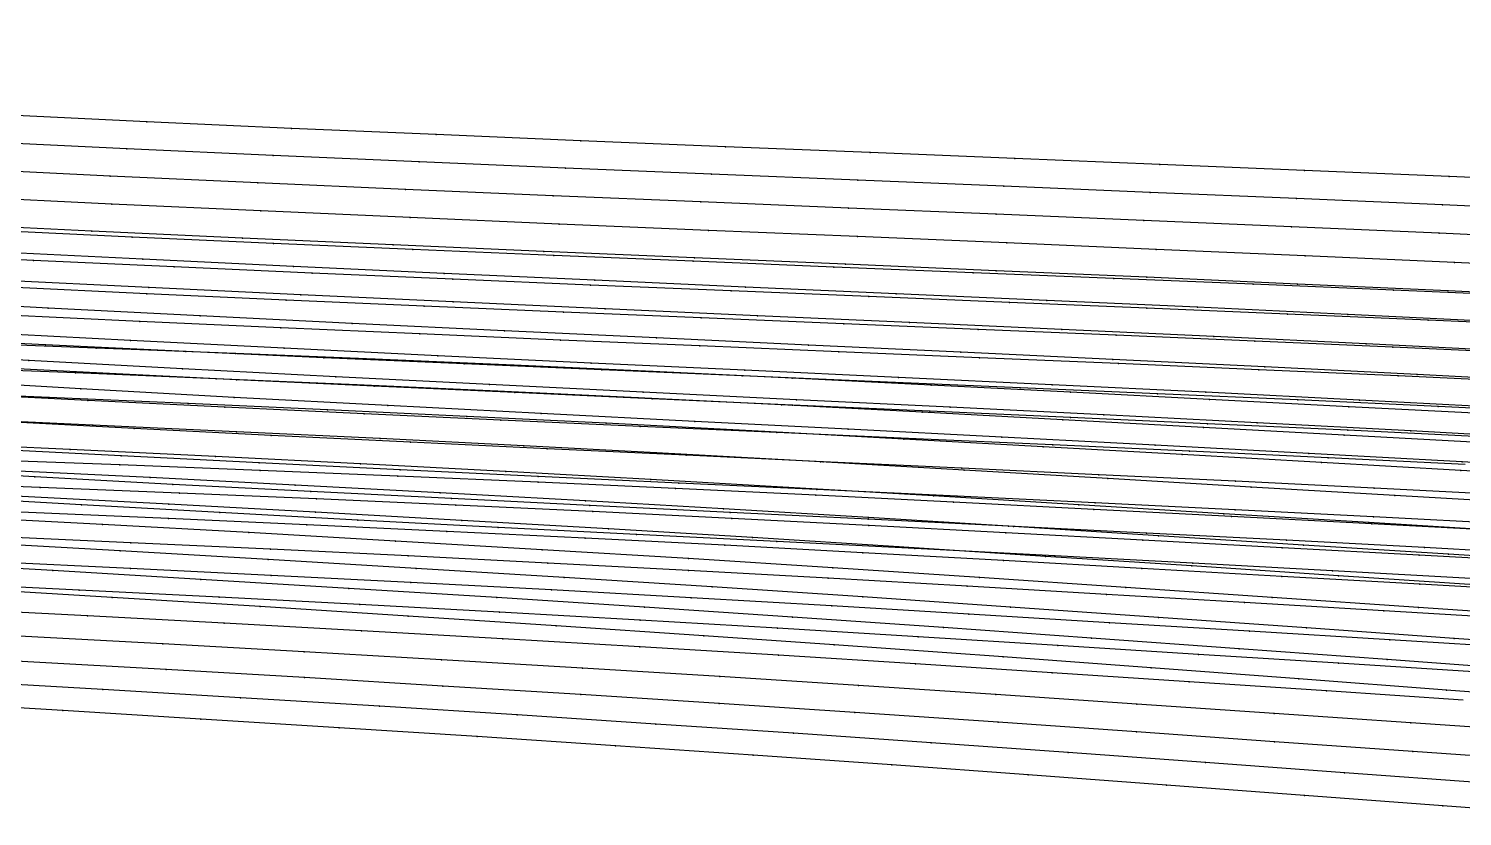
# Model space of a CAD drawing. Extents: x -2408 to 1029, y -526 to 2095.
# Drawn here: x -1104.9 to -947.7, y 661.5 to 747.9 of the extents above; entities that cross this region are included whole.
import ezdxf

# ---------------------------------------------------------------- set-up
doc = ezdxf.new("R2010")
doc.units = 0

# ---------------------------------------------------------------- blocks, each defined once
blk = doc.blocks.new(' -30')
at = {"layer": '1'}
for points in [[(-426.181387, 263.491995), (-441.331963, 264.275543), (-456.716414, 265.079246), (-471.834351, 265.867545), (-487.219433, 266.659043), (-502.307592, 267.415883), (-517.695124, 268.158316), (-532.759082, 268.847883), (-548.150088, 269.514596), (-563.25244, 270.13595), (-578.645983, 270.740797), (-593.768208, 271.312101), (-609.16329, 271.875507), (-624.304347, 272.41661), (-639.700205, 272.958631), (-654.858819, 273.489181), (-670.25476, 274.029992), (-685.455338, 274.570903), (-700.850559, 275.130612), (-700.958405, 275.13464), (-716.031511, 275.698517), (-731.425494, 276.292017), (-746.605074, 276.894467)], [(-755.919862, -282.450756), (-771.200627, -281.788465), (-786.597999, -281.140621), (-801.88015, -280.51132), (-817.299696, -279.884333), (-832.58227, -279.265012), (-848.022402, -278.63554), (-863.304405, -278.003055), (-878.763381, -277.348024), (-894.043868, -276.679726), (-909.520237, -275.975179), (-924.797993, -275.246623), (-940.074012, -274.48242), (-955.469032, -273.674483), (-957.810669, -273.548374), (-970.741257, -272.837722), (-985.991134, -271.970428), (-1001.25985, -271.072241), (-1016.303678, -270.159495), (-1031.56907, -269.206516), (-1046.783735, -268.231197), (-1062.045895, -267.227961), (-1077.415054, -266.192914), (-1092.674012, -265.141895)]]:
    blk.add_lwpolyline(points, dxfattribs=at)
at = {"layer": '14'}
for points in [[(-428.605438, 276.333232), (-443.868397, 277.1251), (-459.130577, 277.922795), (-474.392398, 278.717149), (-489.654587, 279.499012), (-504.917567, 280.259217), (-520.181988, 280.98861), (-535.430734, 281.678741), (-550.699052, 282.332695), (-565.968947, 282.954628), (-581.240332, 283.549537), (-596.512816, 284.122407), (-611.786236, 284.678231), (-627.060429, 285.222003), (-642.335041, 285.758709), (-657.609871, 286.293342), (-672.884642, 286.83089), (-688.15919, 287.376346), (-700.958176, 287.844696), (-704.484245, 287.973715), (-719.757559, 288.549921), (-735.030142, 289.143388), (-750.301972, 289.754185)], [(-749.239609, -270.035024), (-765.105553, -269.338122), (-780.972669, -268.664248), (-796.840762, -268.007014), (-812.709408, -267.360039), (-828.578263, -266.71694), (-844.446979, -266.071333), (-860.315134, -265.416838), (-876.182533, -264.747066), (-892.048754, -264.055635), (-907.913451, -263.336164), (-923.7762, -262.582272), (-941.068247, -261.714579), (-956.86877, -260.880383), (-957.126389, -260.86647), (-972.553443, -260.016254), (-988.060526, -259.129009), (-1003.328049, -258.225478), (-1018.294121, -257.312485), (-1035.2909, -256.244481), (-1051.694918, -255.183723), (-1067.407822, -254.141055), (-1082.331331, -253.127316)]]:
    blk.add_lwpolyline(points, dxfattribs=at)
at = {"layer": '3'}
for p in [(-581.240332, 283.549537), (-565.968947, 282.954628), (-550.699052, 282.332695), (-535.430734, 281.678741), (-520.181988, 280.98861), (-504.917567, 280.259217), (-489.654587, 279.499012), (-474.392398, 278.717149), (-459.130577, 277.922795), (-443.868397, 277.1251), (-578.645983, 270.740797), (-563.25244, 270.13595), (-548.150088, 269.514596), (-532.759082, 268.847883), (-517.695124, 268.158316), (-502.307592, 267.415883), (-487.219433, 266.659043), (-471.834351, 265.867545), (-456.716414, 265.079246), (-441.331963, 264.275543), (-907.913451, -263.336164), (-892.048754, -264.055635), (-876.182533, -264.747066), (-860.315134, -265.416838), (-844.446979, -266.071333), (-828.578263, -266.71694), (-812.709408, -267.360039), (-796.840762, -268.007014), (-780.972669, -268.664248), (-765.105553, -269.338122), (-909.520237, -275.975179), (-894.043868, -276.679726), (-878.763381, -277.348024), (-863.304405, -278.003055), (-848.022402, -278.63554), (-832.58227, -279.265012), (-817.299696, -279.884333), (-801.88015, -280.51132), (-786.597999, -281.140621), (-771.200627, -281.788465)]:
    blk.add_point(p, dxfattribs=at)
blk = doc.blocks.new(' -31')
at = {"layer": '1'}
for points in [[(-421.689618, 260.061065), (-437.011078, 260.884107), (-452.031299, 261.702323), (-467.319028, 262.537249), (-482.339516, 263.350588), (-497.359257, 264.148142), (-512.381885, 264.921339), (-527.634866, 265.672338), (-542.660905, 266.374364), (-557.93453, 267.053433), (-572.963389, 267.692279), (-588.256539, 268.317149), (-603.287269, 268.911079), (-618.59881, 269.5002), (-633.630554, 270.067508), (-648.959279, 270.639377), (-663.991401, 271.198233), (-679.384302, 271.773426), (-694.415989, 272.342519), (-700.958405, 272.5951), (-709.764956, 272.935074), (-724.795652, 273.529554), (-740.344061, 274.159765), (-755.173561, 274.775202)], [(-752.358094, -285.071968), (-767.404683, -284.398666), (-782.827206, -283.731496), (-798.250467, -283.081525), (-813.321694, -282.457211), (-828.745615, -281.823474), (-843.839067, -281.202679), (-859.262705, -280.56173), (-874.376563, -279.921436), (-889.798955, -279.249807), (-904.931591, -278.567229), (-920.351476, -277.841485), (-935.501224, -277.092704), (-950.917432, -276.292682), (-962.914429, -275.644817), (-966.01626, -275.473851), (-981.428758, -274.60417), (-996.558775, -273.719373), (-1011.967625, -272.788666), (-1027.153644, -271.843779), (-1042.559121, -270.858429), (-1057.86964, -269.853032), (-1073.271734, -268.816338), (-1088.35595, -267.778581)]]:
    blk.add_lwpolyline(points, dxfattribs=at)
at = {"layer": '14'}
for points in [[(-429.8121, 273.213737), (-445.237205, 274.05038), (-460.661389, 274.892923), (-476.085414, 275.731881), (-491.509813, 276.557754), (-506.935119, 277.361046), (-522.643486, 278.145979), (-538.072556, 278.877313), (-553.503501, 279.572014), (-568.936231, 280.234934), (-584.370424, 280.870918), (-599.805761, 281.48481), (-615.24215, 282.081462), (-630.679194, 282.665717), (-646.116763, 283.242424), (-661.554576, 283.816431), (-676.992388, 284.392583), (-692.429955, 284.975729), (-700.958176, 285.304661), (-708.951361, 285.612984), (-724.387761, 286.223535), (-739.82349, 286.849095), (-755.258519, 287.489931)], [(-749.787063, -272.476186), (-765.817707, -271.756201), (-781.849769, -271.061654), (-797.882875, -270.38581), (-813.916575, -269.721941), (-829.95065, -269.063307), (-845.984649, -268.403178), (-862.018199, -267.734821), (-878.050928, -267.051504), (-894.082461, -266.346494), (-910.112427, -265.613057), (-926.140451, -264.84446), (-943.708059, -263.954536), (-959.67301, -263.103139), (-962.218704, -262.963848), (-975.521006, -262.220892), (-991.189569, -261.314786), (-1006.616222, -260.391812), (-1021.738486, -259.458959), (-1038.913005, -258.367476), (-1055.489037, -257.283158), (-1071.367298, -256.21711), (-1086.448576, -255.180433)]]:
    blk.add_lwpolyline(points, dxfattribs=at)
at = {"layer": '3'}
for p in [(-584.370424, 280.870918), (-568.936231, 280.234934), (-553.503501, 279.572014), (-538.072556, 278.877313), (-522.643486, 278.145979), (-506.935119, 277.361046), (-491.509813, 276.557754), (-476.085414, 275.731881), (-460.661389, 274.892923), (-445.237205, 274.05038), (-588.256539, 268.317149), (-572.963389, 267.692279), (-557.93453, 267.053433), (-542.660905, 266.374364), (-527.634866, 265.672338), (-512.381885, 264.921339), (-497.359257, 264.148142), (-482.339516, 263.350588), (-467.319028, 262.537249), (-452.031299, 261.702323), (-437.011078, 260.884107), (-910.112427, -265.613057), (-894.082461, -266.346494), (-878.050928, -267.051504), (-862.018199, -267.734821), (-845.984649, -268.403178), (-829.95065, -269.063307), (-813.916575, -269.721941), (-797.882875, -270.38581), (-781.849769, -271.061654), (-765.817707, -271.756201), (-920.351476, -277.841485), (-904.931591, -278.567229), (-889.798955, -279.249807), (-874.376563, -279.921436), (-859.262705, -280.56173), (-843.839067, -281.202679), (-828.745615, -281.823474), (-813.321694, -282.457211), (-798.250467, -283.081525), (-782.827206, -283.731496), (-767.404683, -284.398666)]:
    blk.add_point(p, dxfattribs=at)
blk = doc.blocks.new(' -32')
at = {"layer": '1'}
for points in [[(-422.383768, 256.899761), (-437.768939, 257.762106), (-452.928661, 258.623362), (-468.281116, 259.497916), (-483.441033, 260.354496), (-498.852583, 261.208428), (-514.014911, 262.022975), (-529.337916, 262.812437), (-544.503819, 263.555708), (-559.846114, 264.273011), (-575.015055, 264.953136), (-590.375642, 265.616744), (-605.54647, 266.251555), (-620.924172, 266.878666), (-636.096177, 267.485696), (-651.489891, 268.094122), (-666.662289, 268.69081), (-682.151071, 269.301665), (-697.323176, 269.906072), (-700.958405, 270.05312), (-712.73454, 270.529508), (-727.905782, 271.155055), (-743.317423, 271.802961), (-758.487586, 272.453098)], [(-756.075592, -287.363959), (-771.277737, -286.674672), (-786.396985, -286.012042), (-801.624435, -285.361817), (-816.744937, -284.72732), (-831.492069, -284.113688), (-847.116812, -283.463143), (-862.237199, -282.827295), (-877.50982, -282.172792), (-892.628992, -281.507035), (-907.921282, -280.80981), (-923.038039, -280.090857), (-938.34811, -279.326425), (-953.461204, -278.534516), (-968.019562, -277.738285), (-968.548114, -277.70878), (-983.657405, -276.848649), (-998.99178, -275.944104), (-1014.097598, -275.023821), (-1029.500188, -274.057041), (-1044.602615, -273.082548), (-1059.939156, -272.067258), (-1075.038283, -271.04319), (-1090.204697, -269.990208)]]:
    blk.add_lwpolyline(points, dxfattribs=at)
at = {"layer": '14'}
for points in [[(-418.02239, 269.377712), (-433.29239, 270.22969), (-448.56115, 271.095254), (-463.829254, 271.965198), (-479.09729, 272.830318), (-494.365842, 273.681411), (-509.635422, 274.509268), (-527.022193, 275.411858), (-542.295876, 276.164132), (-557.571435, 276.882064), (-572.848641, 277.57007), (-588.127187, 278.232564), (-603.406995, 278.873969), (-618.687759, 279.498698), (-633.969248, 280.111167), (-649.251195, 280.715791), (-664.533444, 281.316991), (-679.815728, 281.919179), (-695.097778, 282.526773), (-700.958176, 282.763557), (-710.965847, 283.167907), (-726.246973, 283.797153), (-741.527498, 284.438462), (-756.807462, 285.092287)], [(-749.976035, -274.934217), (-766.171398, -274.190461), (-782.368289, -273.474709), (-798.566457, -272.779873), (-814.76535, -272.098878), (-830.96472, -271.424635), (-847.16409, -270.750068), (-863.362982, -270.068096), (-879.561149, -269.371632), (-895.758037, -268.6536), (-911.953397, -267.906913), (-928.146678, -267.124496), (-943.652668, -266.335676), (-959.795608, -265.473073), (-967.311859, -265.057926), (-975.830996, -264.577513), (-991.695618, -263.656159), (-1007.326559, -262.716159), (-1022.660679, -261.76467), (-1037.634846, -260.808854), (-1054.565747, -259.697803), (-1070.820894, -258.601952), (-1086.300012, -257.532671)]]:
    blk.add_lwpolyline(points, dxfattribs=at)
at = {"layer": '3'}
for p in [(-588.127187, 278.232564), (-572.848641, 277.57007), (-557.571435, 276.882064), (-542.295876, 276.164132), (-527.022193, 275.411858), (-509.635422, 274.509268), (-494.365842, 273.681411), (-479.09729, 272.830318), (-463.829254, 271.965198), (-448.56115, 271.095254), (-433.29239, 270.22969), (-575.015055, 264.953136), (-559.846114, 264.273011), (-544.503819, 263.555708), (-529.337916, 262.812437), (-514.014911, 262.022975), (-498.852583, 261.208428), (-483.441033, 260.354496), (-468.281116, 259.497916), (-452.928661, 258.623362), (-437.768939, 257.762106), (-911.953397, -267.906913), (-895.758037, -268.6536), (-879.561149, -269.371632), (-863.362982, -270.068096), (-847.16409, -270.750068), (-830.96472, -271.424635), (-814.76535, -272.098878), (-798.566457, -272.779873), (-782.368289, -273.474709), (-766.171398, -274.190461), (-907.921282, -280.80981), (-892.628992, -281.507035), (-877.50982, -282.172792), (-862.237199, -282.827295), (-847.116812, -283.463143), (-831.492069, -284.113688), (-816.744937, -284.72732), (-801.624435, -285.361817), (-786.396985, -286.012042), (-771.277737, -286.674672)]:
    blk.add_point(p, dxfattribs=at)
blk = doc.blocks.new(' -33')
at = {"layer": '1'}
for points in [[(-427.295259, 253.986978), (-442.581111, 254.883506), (-457.866419, 255.789223), (-473.006044, 256.686035), (-488.291917, 257.582109), (-503.536524, 258.457296), (-518.825035, 259.307253), (-534.280464, 260.129675), (-549.572868, 260.906681), (-564.692059, 261.643), (-579.987401, 262.35974), (-595.124711, 263.045234), (-610.422013, 263.717983), (-625.5764, 264.368689), (-640.874932, 265.013734), (-656.045228, 265.645601), (-671.344231, 266.279177), (-686.622937, 266.912557), (-700.958405, 267.510967), (-701.921743, 267.551173), (-717.110963, 268.192671), (-732.409045, 268.848295), (-747.599299, 269.509138), (-762.896495, 270.184946)], [(-755.323933, -289.857647), (-770.694346, -289.143916), (-785.950538, -288.461129), (-801.347675, -287.791684), (-816.605275, -287.141625), (-832.027522, -286.491831), (-847.285475, -285.850042), (-862.543218, -285.20321), (-877.988219, -284.537079), (-893.244742, -283.861903), (-908.710519, -283.153938), (-923.964632, -282.425818), (-939.449062, -281.649797), (-954.699437, -280.847467), (-969.703929, -280.022424), (-973.123016, -279.829655), (-984.950427, -279.149841), (-1000.008426, -278.256658), (-1015.251317, -277.322731), (-1030.42018, -276.365), (-1045.659556, -275.375669), (-1060.820195, -274.365671), (-1076.056196, -273.325623), (-1091.114763, -272.273251)]]:
    blk.add_lwpolyline(points, dxfattribs=at)
at = {"layer": '14'}
for points in [[(-425.616196, 266.610841), (-441.365679, 267.533985), (-457.114135, 268.466918), (-472.86217, 269.399603), (-488.610391, 270.321999), (-504.359634, 271.224079), (-522.360762, 272.217272), (-536.884961, 272.981302), (-552.640378, 273.773883), (-568.397647, 274.533257), (-584.15667, 275.263918), (-599.917043, 275.970344), (-615.678669, 276.657026), (-631.441143, 277.328443), (-647.204368, 277.989087), (-662.967979, 278.643438), (-678.7318, 279.295986), (-694.495504, 279.951211), (-700.958176, 280.222874), (-711.407599, 280.662104), (-727.170485, 281.334524), (-742.932859, 282.01716), (-758.694676, 282.710698)], [(-748.155236, -277.486223), (-764.515007, -276.713849), (-780.876641, -275.97322), (-797.239631, -275.256876), (-813.603698, -274.557347), (-829.968258, -273.867177), (-846.333034, -273.178896), (-862.697518, -272.485043), (-879.061203, -271.77816), (-895.42381, -271.050776), (-911.784756, -270.295435), (-928.143763, -269.504667), (-943.54103, -268.721465), (-959.860649, -267.848624), (-972.405014, -267.149811), (-976.08208, -266.940595), (-992.141825, -266.004694), (-1007.976158, -265.048251), (-1023.521357, -264.078597), (-1038.713918, -263.103048), (-1055.907811, -261.967239), (-1072.433921, -260.845017), (-1088.191235, -259.74801)]]:
    blk.add_lwpolyline(points, dxfattribs=at)
at = {"layer": '3'}
for p in [(-584.15667, 275.263918), (-568.397647, 274.533257), (-552.640378, 273.773883), (-536.884961, 272.981302), (-522.360762, 272.217272), (-504.359634, 271.224079), (-488.610391, 270.321999), (-472.86217, 269.399603), (-457.114135, 268.466918), (-441.365679, 267.533985), (-579.987401, 262.35974), (-564.692059, 261.643), (-549.572868, 260.906681), (-534.280464, 260.129675), (-518.825035, 259.307253), (-503.536524, 258.457296), (-488.291917, 257.582109), (-473.006044, 256.686035), (-457.866419, 255.789223), (-442.581111, 254.883506), (-911.784756, -270.295435), (-895.42381, -271.050776), (-879.061203, -271.77816), (-862.697518, -272.485043), (-846.333034, -273.178896), (-829.968258, -273.867177), (-813.603698, -274.557347), (-797.239631, -275.256876), (-780.876641, -275.97322), (-764.515007, -276.713849), (-908.710519, -283.153938), (-893.244742, -283.861903), (-877.988219, -284.537079), (-862.543218, -285.20321), (-847.285475, -285.850042), (-832.027522, -286.491831), (-816.605275, -287.141625), (-801.347675, -287.791684), (-785.950538, -288.461129), (-770.694346, -289.143916)]:
    blk.add_point(p, dxfattribs=at)
blk = doc.blocks.new(' -34')
at = {"layer": '1'}
for points in [[(-427.3658, 250.80666), (-442.752906, 251.74436), (-458.172006, 252.69371), (-473.524246, 253.639), (-488.944, 254.579046), (-503.96908, 255.477045), (-519.391481, 256.371375), (-534.709567, 257.223988), (-550.135995, 258.045975), (-565.472535, 258.830853), (-580.902162, 259.591977), (-596.25616, 260.324763), (-611.687871, 261.040399), (-627.058243, 261.736318), (-642.491357, 262.422015), (-657.876937, 263.096367), (-673.310691, 263.767534), (-688.346205, 264.420255), (-700.958405, 264.969692), (-703.779921, 265.092619), (-719.18269, 265.768612), (-734.615851, 266.452935), (-750.020513, 267.143665)], [(-751.282725, -292.515013), (-766.30968, -291.793504), (-781.702573, -291.08384), (-797.096529, -290.397559), (-812.152426, -289.742886), (-827.547588, -289.084129), (-842.629487, -288.443162), (-858.02474, -287.787078), (-873.130701, -287.135416), (-888.525021, -286.457104), (-903.652986, -285.770646), (-919.045172, -285.045524), (-934.193097, -284.298782), (-949.581788, -283.501829), (-964.849556, -282.67344), (-978.226776, -281.917915), (-980.234234, -281.802241), (-995.616874, -280.897041), (-1010.84555, -279.969732), (-1026.224543, -279.003418), (-1041.564578, -278.011059), (-1056.939991, -276.989186), (-1072.390668, -275.936023), (-1087.762539, -274.86247)]]:
    blk.add_lwpolyline(points, dxfattribs=at)
at = {"layer": '14'}
for points in [[(-429.167027, 263.638904), (-445.078209, 264.611238), (-460.988322, 265.591521), (-476.898239, 266.569519), (-492.808532, 267.534977), (-508.720077, 268.477659), (-523.82202, 269.341893), (-539.737721, 270.21388), (-555.655588, 271.048715), (-571.57552, 271.850673), (-587.497189, 272.624017), (-603.420266, 273.373011), (-619.34465, 274.101929), (-635.269936, 274.815031), (-651.196024, 275.516591), (-667.122547, 276.210871), (-683.049291, 276.90214), (-700.958176, 277.681198), (-701.25124, 277.693948), (-716.082292, 278.34431), (-732.008379, 279.049466), (-747.933998, 279.762512), (-763.859133, 280.484359)], [(-748.67503, -279.928044), (-765.199451, -279.131692), (-781.725946, -278.369802), (-798.254052, -277.63453), (-814.783307, -276.918032), (-831.313248, -276.212463), (-847.843414, -275.509981), (-864.373419, -274.802738), (-880.902647, -274.082896), (-897.430713, -273.342608), (-913.957154, -272.57403), (-930.481509, -271.769319), (-946.126004, -270.967182), (-962.610425, -270.077926), (-977.497482, -269.238701), (-978.995736, -269.15243), (-995.217702, -268.19819), (-1011.212086, -267.222703), (-1026.914653, -266.233465), (-1042.261168, -265.237971), (-1057.187393, -264.243718), (-1073.984438, -263.095324), (-1090.019987, -261.970725)]]:
    blk.add_lwpolyline(points, dxfattribs=at)
at = {"layer": '3'}
for p in [(-587.497189, 272.624017), (-571.57552, 271.850673), (-555.655588, 271.048715), (-539.737721, 270.21388), (-523.82202, 269.341893), (-508.720077, 268.477659), (-492.808532, 267.534977), (-476.898239, 266.569519), (-460.988322, 265.591521), (-445.078209, 264.611238), (-580.902162, 259.591977), (-565.472535, 258.830853), (-550.135995, 258.045975), (-534.709567, 257.223988), (-519.391481, 256.371375), (-503.96908, 255.477045), (-488.944, 254.579046), (-473.524246, 253.639), (-458.172006, 252.69371), (-442.752906, 251.74436), (-913.957154, -272.57403), (-897.430713, -273.342608), (-880.902647, -274.082896), (-864.373419, -274.802738), (-847.843414, -275.509981), (-831.313248, -276.212463), (-814.783307, -276.918032), (-798.254052, -277.63453), (-781.725946, -278.369802), (-765.199451, -279.131692), (-919.045172, -285.045524), (-903.652986, -285.770646), (-888.525021, -286.457104), (-873.130701, -287.135416), (-858.02474, -287.787078), (-842.629487, -288.443162), (-827.547588, -289.084129), (-812.152426, -289.742886), (-797.096529, -290.397559), (-781.702573, -291.08384), (-766.30968, -291.793504)]:
    blk.add_point(p, dxfattribs=at)
blk = doc.blocks.new(' -35')
at = {"layer": '1'}
for points in [[(-437.238442, 248.247811), (-452.652031, 249.230405), (-468.004108, 250.212494), (-483.417923, 251.192657), (-498.737884, 252.152017), (-514.154146, 253.092948), (-529.226783, 253.980053), (-544.647145, 254.851238), (-559.976131, 255.683734), (-575.399892, 256.491231), (-590.746435, 257.268618), (-606.17264, 258.027724), (-621.535509, 258.765234), (-636.963403, 259.491077), (-652.341469, 260.203586), (-667.770154, 260.911265), (-683.23861, 261.617552), (-698.66741, 262.322504), (-700.958405, 262.427711), (-714.064389, 263.029557), (-729.49281, 263.744003), (-744.89203, 264.463864), (-760.319735, 265.192516)], [(-760.809693, -294.470697), (-776.202845, -293.722761), (-791.597219, -293.000645), (-806.635484, -292.313985), (-822.031315, -291.623793), (-837.096648, -290.954715), (-852.492776, -290.27093), (-867.583074, -289.594416), (-882.978356, -288.891491), (-898.091395, -288.182923), (-913.484576, -287.435701), (-928.618271, -286.668805), (-944.007854, -285.850953), (-959.108642, -285.010879), (-973.190689, -284.194622), (-974.494042, -284.117539), (-989.877375, -283.189174), (-1005.139104, -282.236163), (-1020.518526, -281.245303), (-1035.917054, -280.223952), (-1051.29271, -279.176298), (-1066.304741, -278.12779), (-1081.676777, -277.028353)]]:
    blk.add_lwpolyline(points, dxfattribs=at)
at = {"layer": '14'}
for points in [[(-424.654254, 260.17974), (-440.560214, 261.184595), (-456.465022, 262.200362), (-472.369271, 263.216835), (-488.273859, 264.223825), (-504.179453, 265.211128), (-520.086723, 266.168542), (-535.242791, 267.044751), (-551.154726, 267.927338), (-567.068873, 268.775939), (-582.984821, 269.594716), (-598.902465, 270.387849), (-614.821471, 271.159505), (-630.741503, 271.913851), (-646.662457, 272.655066), (-662.58396, 273.387316), (-678.505791, 274.114774), (-694.427731, 274.841612), (-700.958176, 275.141201), (-710.940407, 275.599112), (-726.861784, 276.335499), (-742.782764, 277.078817), (-758.703323, 277.830058)], [(-759.666823, -281.811773), (-776.186742, -281.009095), (-792.708424, -280.235858), (-809.231455, -279.484014), (-825.755344, -278.745518), (-842.279602, -278.012328), (-858.803738, -277.276399), (-875.327339, -276.529683), (-891.849761, -275.764143), (-908.370591, -274.971733), (-924.88934, -274.144407), (-940.875508, -273.302877), (-957.363445, -272.389503), (-972.443008, -271.51638), (-973.761162, -271.438436), (-990.00323, -270.457451), (-1006.023998, -269.454333), (-1021.758036, -268.436859), (-1037.139843, -267.412805), (-1052.103916, -266.389951), (-1068.946655, -265.208513), (-1085.027638, -264.051647)]]:
    blk.add_lwpolyline(points, dxfattribs=at)
at = {"layer": '3'}
for p in [(-582.984821, 269.594716), (-567.068873, 268.775939), (-551.154726, 267.927338), (-535.242791, 267.044751), (-520.086723, 266.168542), (-504.179453, 265.211128), (-488.273859, 264.223825), (-472.369271, 263.216835), (-456.465022, 262.200362), (-440.560214, 261.184595), (-590.746435, 257.268618), (-575.399892, 256.491231), (-559.976131, 255.683734), (-544.647145, 254.851238), (-529.226783, 253.980053), (-514.154146, 253.092948), (-498.737884, 252.152017), (-483.417923, 251.192657), (-468.004108, 250.212494), (-452.652031, 249.230405), (-908.370591, -274.971733), (-891.849761, -275.764143), (-875.327339, -276.529683), (-858.803738, -277.276399), (-842.279602, -278.012328), (-825.755344, -278.745518), (-809.231455, -279.484014), (-792.708424, -280.235858), (-776.186742, -281.009095), (-913.484576, -287.435701), (-898.091395, -288.182923), (-882.978356, -288.891491), (-867.583074, -289.594416), (-852.492776, -290.27093), (-837.096648, -290.954715), (-822.031315, -291.623793), (-806.635484, -292.313985), (-791.597219, -293.000645), (-776.202845, -293.722761)]:
    blk.add_point(p, dxfattribs=at)
blk = doc.blocks.new(' -36')
at = {"layer": '1'}
for points in [[(-439.815525, 245.25742), (-454.819079, 246.249466), (-469.861017, 247.246214), (-484.903361, 248.236845), (-499.874545, 249.208418), (-514.919397, 250.161232), (-530.108741, 251.090568), (-545.157575, 251.977399), (-560.652262, 252.857356), (-575.704564, 253.683023), (-590.696881, 254.480399), (-605.751663, 255.259333), (-620.759471, 256.017274), (-635.815979, 256.762228), (-650.838252, 257.493266), (-665.89577, 258.217028), (-681.056175, 258.940038), (-696.114135, 259.655706), (-700.958405, 259.886036), (-711.172054, 260.371638), (-726.213128, 261.08938), (-741.270753, 261.811643), (-756.314975, 262.537789)], [(-763.338846, -296.79844), (-778.351493, -296.05933), (-793.553311, -295.337039), (-808.56811, -294.643233), (-823.583522, -293.962674), (-838.814652, -293.279547), (-853.830428, -292.606893), (-869.087782, -291.91782), (-884.102765, -291.228094), (-899.384049, -290.508166), (-914.397063, -289.776621), (-929.700036, -288.998858), (-944.709607, -288.199649), (-960.104271, -287.341486), (-975.109699, -286.4678), (-978.296661, -286.277752), (-990.113113, -285.56012), (-1005.598166, -284.59047), (-1020.597708, -283.621117), (-1035.747184, -282.613356), (-1050.743047, -281.588708), (-1066.063397, -280.515314), (-1081.055759, -279.439485)]]:
    blk.add_lwpolyline(points, dxfattribs=at)
at = {"layer": '14'}
for points in [[(-437.432173, 257.828144), (-453.498913, 258.889817), (-469.564994, 259.954413), (-485.631204, 261.011601), (-501.698325, 262.051048), (-517.767144, 263.062422), (-533.549452, 264.019101), (-549.623166, 264.955089), (-565.699074, 265.856354), (-581.777071, 266.726821), (-597.856824, 267.5704), (-613.938074, 268.391004), (-630.020565, 269.192549), (-646.104039, 269.978948), (-662.188201, 270.754113), (-678.272869, 271.521964), (-694.357748, 272.286412), (-700.958176, 272.600288), (-711.086961, 273.081981), (-727.171594, 273.849856), (-743.255914, 274.621901), (-759.339923, 275.399351)], [(-757.515704, -284.376837), (-774.200055, -283.545769), (-790.886463, -282.748107), (-807.574558, -281.975401), (-824.263738, -281.21921), (-840.953402, -280.471095), (-857.643179, -279.722607), (-874.332467, -278.965305), (-891.020666, -278.190751), (-907.707404, -277.390494), (-924.392004, -276.556099), (-940.653292, -275.701839), (-957.314978, -274.779548), (-973.896628, -273.817123), (-977.53685, -273.600216), (-990.332004, -272.822526), (-1006.555167, -271.8037), (-1022.499956, -270.768605), (-1038.100212, -269.725196), (-1053.28999, -268.681419), (-1070.40433, -267.473829), (-1086.764907, -266.289203)]]:
    blk.add_lwpolyline(points, dxfattribs=at)
at = {"layer": '3'}
for p in [(-581.777071, 266.726821), (-565.699074, 265.856354), (-549.623166, 264.955089), (-533.549452, 264.019101), (-517.767144, 263.062422), (-501.698325, 262.051048), (-485.631204, 261.011601), (-469.564994, 259.954413), (-453.498913, 258.889817), (-590.696881, 254.480399), (-575.704564, 253.683023), (-560.652262, 252.857356), (-545.157575, 251.977399), (-530.108741, 251.090568), (-514.919397, 250.161232), (-499.874545, 249.208418), (-484.903361, 248.236845), (-469.861017, 247.246214), (-454.819079, 246.249466), (-907.707404, -277.390494), (-891.020666, -278.190751), (-874.332467, -278.965305), (-857.643179, -279.722607), (-840.953402, -280.471095), (-824.263738, -281.21921), (-807.574558, -281.975401), (-790.886463, -282.748107), (-774.200055, -283.545769), (-914.397063, -289.776621), (-899.384049, -290.508166), (-884.102765, -291.228094), (-869.087782, -291.91782), (-853.830428, -292.606893), (-838.814652, -293.279547), (-823.583522, -293.962674), (-808.56811, -294.643233), (-793.553311, -295.337039), (-778.351493, -296.05933)]:
    blk.add_point(p, dxfattribs=at)
blk = doc.blocks.new(' -37')
at = {"layer": '1'}
for points in [[(-434.750846, 241.761751), (-449.801661, 242.789125), (-464.788883, 243.817076), (-479.839575, 244.846159), (-495.313458, 245.89215), (-510.366359, 246.888462), (-525.592231, 247.865702), (-540.649183, 248.79903), (-556.121132, 249.724203), (-571.181851, 250.594361), (-586.670414, 251.462009), (-601.733892, 252.282827), (-616.718583, 253.079818), (-631.783954, 253.864518), (-646.783006, 254.632401), (-661.849628, 255.393501), (-676.93927, 256.148676), (-692.006398, 256.898771), (-700.958405, 257.343826), (-707.025654, 257.645473), (-722.092817, 258.396088), (-737.159846, 259.149465), (-752.182522, 259.904338), (-767.249065, 260.666223)], [(-758.309054, -299.473766), (-773.32178, -298.696695), (-788.505547, -297.939125), (-803.520748, -297.211722), (-818.536674, -296.499533), (-833.750777, -295.786958), (-848.767308, -295.086083), (-864.008634, -294.370643), (-879.024432, -293.655535), (-894.290599, -292.911751), (-909.304442, -292.156997), (-924.59299, -291.357248), (-939.603383, -290.536247), (-954.847641, -289.664205), (-969.853688, -288.767711), (-973.26416, -288.55896), (-984.857613, -287.83633), (-999.854355, -286.873429), (-1014.854318, -285.880086), (-1030.060748, -284.843583), (-1045.056864, -283.793714), (-1060.45161, -282.688683), (-1075.44398, -281.586653), (-1090.446815, -280.458628)]]:
    blk.add_lwpolyline(points, dxfattribs=at)
at = {"layer": '14'}
for points in [[(-432.872225, 254.36355), (-448.933673, 255.459429), (-464.994147, 256.561042), (-481.054607, 257.65818), (-497.115706, 258.740611), (-513.178327, 259.798121), (-529.012331, 260.806256), (-545.079875, 261.790432), (-561.149914, 262.739014), (-577.222035, 263.6558), (-593.296128, 264.544606), (-609.37178, 265.409231), (-625.44888, 266.25349), (-641.527015, 267.081183), (-657.606038, 267.896122), (-673.685649, 268.702114), (-689.765586, 269.502964), (-700.958176, 270.059471), (-705.923088, 270.306326), (-722.002954, 271.107454), (-738.082595, 271.911665), (-754.161929, 272.720273), (-770.240877, 273.534593)], [(-751.933622, -287.095371), (-768.611054, -286.220439), (-785.290886, -285.381982), (-801.972565, -284.571351), (-818.655535, -283.779897), (-835.339243, -282.998972), (-852.023132, -282.219925), (-868.706649, -281.434108), (-885.389239, -280.632872), (-902.070347, -279.807568), (-918.749418, -278.949547), (-935.377298, -278.05285), (-952.039503, -277.106422), (-968.631173, -276.118252), (-972.484207, -275.882607), (-985.084917, -275.096591), (-1001.333343, -274.049686), (-1017.309061, -272.985787), (-1032.94468, -271.913143), (-1048.172808, -270.840002), (-1065.334007, -269.598383), (-1081.741827, -268.380416)]]:
    blk.add_lwpolyline(points, dxfattribs=at)
at = {"layer": '3'}
for p in [(-593.296128, 264.544606), (-577.222035, 263.6558), (-561.149914, 262.739014), (-545.079875, 261.790432), (-529.012331, 260.806256), (-513.178327, 259.798121), (-497.115706, 258.740611), (-481.054607, 257.65818), (-464.994147, 256.561042), (-448.933673, 255.459429), (-586.670414, 251.462009), (-571.181851, 250.594361), (-556.121132, 249.724203), (-540.649183, 248.79903), (-525.592231, 247.865702), (-510.366359, 246.888462), (-495.313458, 245.89215), (-479.839575, 244.846159), (-464.788883, 243.817076), (-449.801661, 242.789125), (-918.749418, -278.949547), (-902.070347, -279.807568), (-885.389239, -280.632872), (-868.706649, -281.434108), (-852.023132, -282.219925), (-835.339243, -282.998972), (-818.655535, -283.779897), (-801.972565, -284.571351), (-785.290886, -285.381982), (-768.611054, -286.220439), (-909.304442, -292.156997), (-894.290599, -292.911751), (-879.024432, -293.655535), (-864.008634, -294.370643), (-848.767308, -295.086083), (-833.750777, -295.786958), (-818.536674, -296.499533), (-803.520748, -297.211722), (-788.505547, -297.939125), (-773.32178, -298.696695)]:
    blk.add_point(p, dxfattribs=at)
blk = doc.blocks.new(' -38')
at = {"layer": '1'}
for points in [[(-435.257665, 238.63327), (-450.426178, 239.703614), (-465.604613, 240.779466), (-480.73968, 241.848928), (-495.919194, 242.909747), (-511.623656, 243.984671), (-526.49678, 244.973252), (-541.681814, 245.95062), (-556.811712, 246.89194), (-572.000634, 247.806854), (-587.146178, 248.692853), (-602.338074, 249.558253), (-617.498214, 250.401244), (-632.6922, 251.228289), (-647.865964, 252.039354), (-663.061397, 252.839612), (-678.400743, 253.63828), (-693.596985, 254.423289), (-700.958405, 254.801903), (-708.790504, 255.204707), (-723.986963, 255.985161), (-739.185081, 256.765925), (-754.38145, 257.548026), (-769.577678, 258.332843)], [(-758.075718, -301.944801), (-773.399218, -301.136858), (-788.545856, -300.368836), (-803.901861, -299.614491), (-819.050592, -298.887607), (-834.43729, -298.160009), (-849.586625, -297.447432), (-865.001643, -296.7193), (-880.150395, -295.994101), (-895.591151, -295.238477), (-910.738088, -294.474357), (-925.883388, -293.680152), (-941.345345, -292.831344), (-956.486473, -291.961364), (-971.499036, -291.06111), (-978.36731, -290.637188), (-986.635753, -290.117361), (-1001.70109, -289.145004), (-1016.833677, -288.137269), (-1032.01982, -287.096086), (-1047.148505, -286.030428), (-1062.433996, -284.926286), (-1077.558764, -283.807521), (-1092.815026, -282.652774)]]:
    blk.add_lwpolyline(points, dxfattribs=at)
at = {"layer": '14'}
for points in [[(-429.653239, 250.971695), (-445.876568, 252.113399), (-462.098794, 253.262943), (-478.320765, 254.410042), (-494.543328, 255.544409), (-510.767329, 256.655759), (-527.274442, 257.752169), (-543.503521, 258.790803), (-559.735154, 259.793361), (-575.969083, 260.763357), (-592.205049, 261.704302), (-608.442794, 262.61971), (-624.68206, 263.513092), (-640.922588, 264.38796), (-657.16412, 265.247828), (-673.40636, 266.096206), (-689.649124, 266.936609), (-700.958176, 267.518616), (-706.045429, 267.78042), (-722.28845, 268.61472), (-738.531393, 269.449101), (-754.774127, 270.28513), (-771.016632, 271.124384)], [(-758.094274, -289.225418), (-774.937379, -288.340786), (-791.783009, -287.492465), (-808.630421, -286.671395), (-825.479098, -285.868508), (-842.328523, -285.074731), (-859.177952, -284.281006), (-876.026946, -283.478259), (-892.874758, -282.65743), (-909.720873, -281.809449), (-926.564775, -280.925246), (-943.492519, -279.99092), (-960.303765, -279.013581), (-977.021177, -277.996097), (-977.577896, -277.961464), (-993.576629, -276.946905), (-1009.902298, -275.874424), (-1025.930063, -274.787092), (-1041.592026, -273.693331), (-1056.82028, -272.601565), (-1073.94759, -271.341612), (-1090.284024, -270.109234)]]:
    blk.add_lwpolyline(points, dxfattribs=at)
at = {"layer": '3'}
for p in [(-592.205049, 261.704302), (-575.969083, 260.763357), (-559.735154, 259.793361), (-543.503521, 258.790803), (-527.274442, 257.752169), (-510.767329, 256.655759), (-494.543328, 255.544409), (-478.320765, 254.410042), (-462.098794, 253.262943), (-445.876568, 252.113399), (-587.146178, 248.692853), (-572.000634, 247.806854), (-556.811712, 246.89194), (-541.681814, 245.95062), (-526.49678, 244.973252), (-511.623656, 243.984671), (-495.919194, 242.909747), (-480.73968, 241.848928), (-465.604613, 240.779466), (-450.426178, 239.703614), (-909.720873, -281.809449), (-892.874758, -282.65743), (-876.026946, -283.478259), (-859.177952, -284.281006), (-842.328523, -285.074731), (-825.479098, -285.868508), (-808.630421, -286.671395), (-791.783009, -287.492465), (-774.937379, -288.340786), (-910.738088, -294.474357), (-895.591151, -295.238477), (-880.150395, -295.994101), (-865.001643, -296.7193), (-849.586625, -297.447432), (-834.43729, -298.160009), (-819.050592, -298.887607), (-803.901861, -299.614491), (-788.545856, -300.368836), (-773.399218, -301.136858)]:
    blk.add_point(p, dxfattribs=at)
blk = doc.blocks.new(' -39')
at = {"layer": '1'}
for points in [[(-447.073284, 236.333334), (-462.149187, 237.436308), (-477.394198, 238.550123), (-492.470926, 239.64176), (-507.509893, 240.711686), (-522.589881, 241.75742), (-537.672038, 242.772494), (-552.905503, 243.764494), (-567.991709, 244.716284), (-583.240792, 245.651257), (-598.330102, 246.552582), (-613.593706, 247.442718), (-628.685368, 248.304167), (-643.962419, 249.160203), (-659.055701, 249.992949), (-674.34506, 250.826149), (-689.439303, 251.641245), (-700.958405, 252.259693), (-704.866081, 252.469499), (-719.960709, 253.277628), (-735.263471, 254.096098), (-750.358052, 254.903997), (-765.452569, 255.713795)], [(-752.49541, -304.679408), (-767.799664, -303.830622), (-782.94627, -303.023743), (-798.284052, -302.23352), (-813.433039, -301.472699), (-828.802583, -300.71373), (-843.952571, -299.971422), (-859.351445, -299.215769), (-874.500963, -298.464427), (-889.926508, -297.684565), (-905.074158, -296.897283), (-920.220354, -296.08108), (-935.667878, -295.211581), (-950.809852, -294.320542), (-966.217809, -293.373758), (-973.337708, -292.923012), (-981.355062, -292.405988), (-996.453496, -291.406785), (-1011.586352, -290.373656), (-1026.833331, -289.302111), (-1041.962118, -288.209876), (-1057.325513, -287.072587), (-1072.450204, -285.926264), (-1087.804493, -284.73566)]]:
    blk.add_lwpolyline(points, dxfattribs=at)
at = {"layer": '14'}
for points in [[(-441.2694, 248.643655), (-457.486103, 249.82904), (-473.702307, 251.014718), (-489.918879, 252.190566), (-506.136686, 253.346466), (-522.695441, 254.49542), (-538.918193, 255.582508), (-555.143649, 256.632873), (-571.371546, 257.649911), (-587.601624, 258.637017), (-603.833621, 259.597587), (-620.067275, 260.535019), (-636.302325, 261.452707), (-652.538549, 262.354051), (-668.775607, 263.242441), (-685.013277, 264.121277), (-700.958176, 264.978199), (-701.251297, 264.993954), (-717.09797, 265.842634), (-733.336093, 266.711163), (-749.574104, 267.580211), (-765.811938, 268.451439)], [(-752.459181, -291.961093), (-769.295289, -291.030965), (-786.134141, -290.140385), (-802.975112, -289.280075), (-819.817577, -288.440756), (-836.660911, -287.61315), (-853.504488, -286.787977), (-870.347684, -285.95596), (-887.189874, -285.107818), (-904.030432, -284.234273), (-920.86881, -283.326043), (-935.383752, -282.508064), (-955.003023, -281.343338), (-971.732412, -280.299228), (-972.527618, -280.248508), (-988.308199, -279.22209), (-1004.661143, -278.120655), (-1020.721782, -277.003673), (-1036.420876, -275.879874), (-1051.689111, -274.757998), (-1068.86501, -273.46323), (-1085.25005, -272.196846)]]:
    blk.add_lwpolyline(points, dxfattribs=at)
at = {"layer": '3'}
for p in [(-603.833621, 259.597587), (-587.601624, 258.637017), (-571.371546, 257.649911), (-555.143649, 256.632873), (-538.918193, 255.582508), (-522.695441, 254.49542), (-506.136686, 253.346466), (-489.918879, 252.190566), (-473.702307, 251.014718), (-457.486103, 249.82904), (-598.330102, 246.552582), (-583.240792, 245.651257), (-567.991709, 244.716284), (-552.905503, 243.764494), (-537.672038, 242.772494), (-522.589881, 241.75742), (-507.509893, 240.711686), (-492.470926, 239.64176), (-477.394198, 238.550123), (-462.149187, 237.436308), (-920.86881, -283.326043), (-904.030432, -284.234273), (-887.189874, -285.107818), (-870.347684, -285.95596), (-853.504488, -286.787977), (-836.660911, -287.61315), (-819.817577, -288.440756), (-802.975112, -289.280075), (-786.134141, -290.140385), (-769.295289, -291.030965), (-920.220354, -296.08108), (-905.074158, -296.897283), (-889.926508, -297.684565), (-874.500963, -298.464427), (-859.351445, -299.215769), (-843.952571, -299.971422), (-828.802583, -300.71373), (-813.433039, -301.472699), (-798.284052, -302.23352), (-782.94627, -303.023743), (-767.799664, -303.830622)]:
    blk.add_point(p, dxfattribs=at)
blk = doc.blocks.new(' -40')
at = {"layer": '1'}
for points in [[(-440.423479, 232.700667), (-455.604753, 233.844475), (-470.785808, 234.990149), (-485.902368, 236.124646), (-501.085108, 237.248833), (-516.049763, 238.333318), (-531.236336, 239.404673), (-546.337476, 240.437512), (-561.528378, 241.444435), (-576.645066, 242.418296), (-591.839478, 243.372092), (-606.970634, 244.29937), (-622.167614, 245.210584), (-637.312191, 246.101386), (-652.511042, 246.980817), (-667.667802, 247.845957), (-682.867847, 248.704368), (-698.068292, 249.55634), (-700.958405, 249.717598), (-713.345471, 250.408739), (-728.546204, 251.254813), (-743.717249, 252.098683), (-758.917951, 252.945091), (-774.093852, 253.792425)], [(-762.727897, -306.518291), (-777.874429, -305.672126), (-793.193784, -304.8455), (-808.343116, -304.04993), (-823.695287, -303.258669), (-838.845717, -302.485477), (-854.228261, -301.701016), (-869.378455, -300.922029), (-884.788619, -300.116273), (-899.937006, -299.303937), (-915.083941, -298.463713), (-930.516783, -297.571525), (-945.659368, -296.657528), (-960.937013, -295.69493), (-968.30658, -295.216408), (-976.074691, -294.702645), (-991.204185, -293.676112), (-1006.337382, -292.617046), (-1021.644407, -291.514434), (-1036.773287, -290.395074), (-1052.214631, -289.223795), (-1067.339311, -288.049358), (-1082.792562, -286.821874)]]:
    blk.add_lwpolyline(points, dxfattribs=at)
at = {"layer": '14'}
for points in [[(-438.981309, 245.328126), (-455.192398, 246.549645), (-471.402861, 247.772618), (-487.613586, 248.987107), (-503.825459, 250.183174), (-522.355911, 251.514808), (-536.65314, 252.508893), (-552.87281, 253.601944), (-569.094955, 254.661455), (-585.319385, 255.690715), (-601.545838, 256.69301), (-617.774048, 257.671623), (-634.003752, 258.62984), (-650.234723, 259.570948), (-666.46662, 260.498225), (-682.699218, 261.414959), (-698.932251, 262.324435), (-700.958176, 262.437439), (-714.228413, 263.177587), (-730.461674, 264.080988), (-746.694909, 264.98403), (-762.927931, 265.888456), (-779.160667, 266.796014)], [(-746.828505, -294.722193), (-763.657387, -293.744825), (-780.489402, -292.810302), (-797.323738, -291.909145), (-814.15989, -291.031858), (-830.997123, -290.168956), (-847.834702, -289.310954), (-864.67212, -288.448358), (-881.508567, -287.571685), (-898.343535, -286.67144), (-915.176215, -285.738143), (-932.006099, -284.762296), (-949.702343, -283.682035), (-966.442483, -282.610792), (-967.476578, -282.543144), (-983.037741, -281.505133), (-999.417268, -280.374127), (-1015.510517, -279.226824), (-1031.246715, -278.072289), (-1046.555098, -276.919587), (-1063.780028, -275.589156), (-1080.214193, -274.287936)]]:
    blk.add_lwpolyline(points, dxfattribs=at)
at = {"layer": '3'}
for p in [(-601.545838, 256.69301), (-585.319385, 255.690715), (-569.094955, 254.661455), (-552.87281, 253.601944), (-536.65314, 252.508893), (-522.355911, 251.514808), (-503.825459, 250.183174), (-487.613586, 248.987107), (-471.402861, 247.772618), (-455.192398, 246.549645), (-606.970634, 244.29937), (-591.839478, 243.372092), (-576.645066, 242.418296), (-561.528378, 241.444435), (-546.337476, 240.437512), (-531.236336, 239.404673), (-516.049763, 238.333318), (-501.085108, 237.248833), (-485.902368, 236.124646), (-470.785808, 234.990149), (-455.604753, 233.844475), (-915.176215, -285.738143), (-898.343535, -286.67144), (-881.508567, -287.571685), (-864.67212, -288.448358), (-847.834702, -289.310954), (-830.997123, -290.168956), (-814.15989, -291.031858), (-797.323738, -291.909145), (-780.489402, -292.810302), (-763.657387, -293.744825), (-915.083941, -298.463713), (-899.937006, -299.303937), (-884.788619, -300.116273), (-869.378455, -300.922029), (-854.228261, -301.701016), (-838.845717, -302.485477), (-823.695287, -303.258669), (-808.343116, -304.04993), (-793.193784, -304.8455), (-777.874429, -305.672126)]:
    blk.add_point(p, dxfattribs=at)

msp = doc.modelspace()

# ---------------------------------------------------------------- block references
at = {"layer": '1'}
for name, p in [(' -32', (-184.050523, 999.622732)), (' -31', (-184.050388, 1000.311413)), (' -30', (-184.050297, 1001.000083)), (' -33', (-184.050694, 998.934067)), (' -34', (-184.050758, 998.245407)), (' -35', (-184.051047, 997.556724)), (' -36', (-184.051123, 996.868036)), (' -37', (-184.051318, 996.179365)), (' -38', (-184.051331, 995.490688)), (' -39', (-184.051506, 994.802025)), (' -40', (-184.051738, 994.113352)), (' -32', (-514.58038, 429.196867)), (' -31', (-515.430888, 429.247568)), (' -30', (-516.281493, 429.297884)), (' -34', (-512.877729, 429.098086)), (' -33', (-513.729155, 429.147803)), (' -36', (-507.788996, 429.001375)), (' -35', (-508.640982, 429.051384)), (' -38', (-502.699294, 428.903101)), (' -37', (-503.551747, 428.953571)), (' -39', (-498.461818, 428.854057)), (' -40', (-494.224148, 428.804325))]:
    msp.add_blockref(name, p, dxfattribs=at)

doc.saveas('drawing.dxf')
